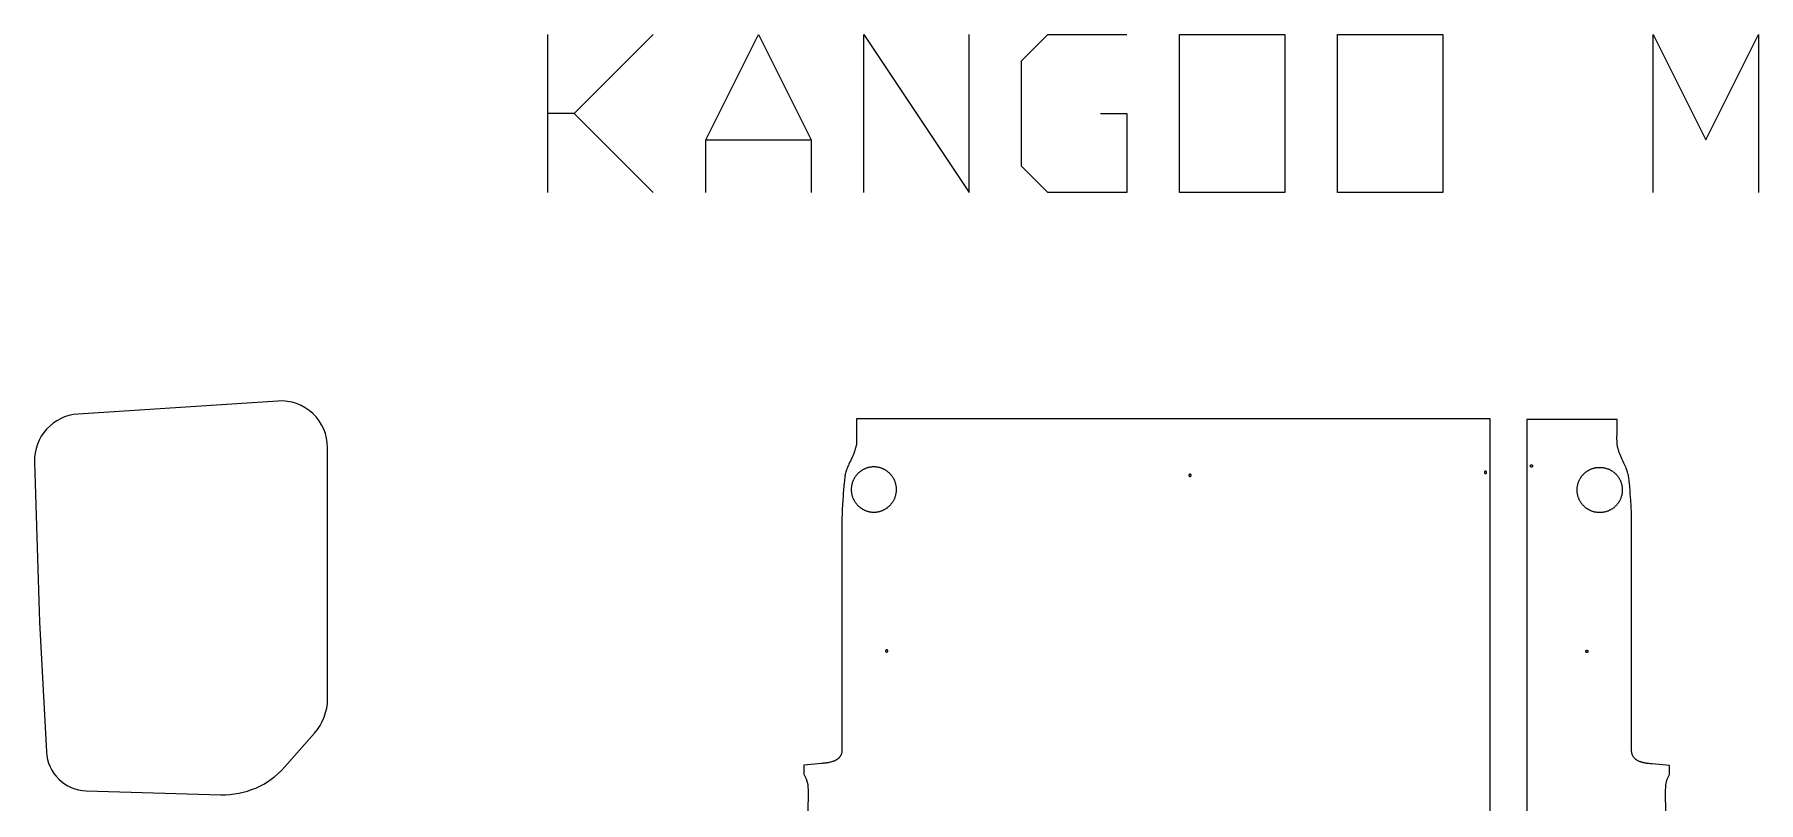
# Model space of a CAD drawing. Extents: x 2891 to 8795, y -6849 to -2770.
# Drawn here: x 2891 to 5942, y -4128 to -2770 of the extents above; entities that cross this region are included whole.
import ezdxf

# ---------------------------------------------------------------- set-up
doc = ezdxf.new("R2010")
doc.units = 0
doc.layers.add('Default_Layer', color=1, linetype='CONTINUOUS')

msp = doc.modelspace()

# ---------------------------------------------------------------- linework, layer by layer
at = {"layer": 'Default_Layer'}
for points in [[(3799.6, -3049.7), (3799.6, -2770.3)], [(3985.9, -2770.3), (3846.2, -2910), (3799.6, -2910)], [(4079, -3049.7), (4079, -2956.6), (4172.2, -2770.3), (4265.3, -2956.6), (4265.3, -3049.7)], [(4358.4, -3049.7), (4358.4, -2770.3), (4544.7, -3049.7), (4544.7, -2770.3)], [(4777.5, -2910), (4824.1, -2910), (4824.1, -3049.7), (4684.4, -3049.7), (4637.8, -3003.1), (4637.8, -2816.9), (4684.4, -2770.3), (4824.1, -2770.3)], [(5755.4, -3049.7), (5755.4, -2770.3), (5848.6, -2956.6), (5941.7, -2770.3), (5941.7, -3049.7)], [(3846.2, -2910), (3985.9, -3049.7)], [(4079, -2956.6), (4265.3, -2956.6)], [(5467, -5389.7), (5466.8, -3450), (4345.6, -3450), (4345.6, -3456), (4345.6, -3462.5), (4345.8, -3476), (4345.8, -3482.2), (4345.8, -3487.5), (4345.8, -3489.7), (4345.7, -3491.6), (4345.7, -3493), (4345.6, -3493.6), (4345.6, -3494), (4345.5, -3494.8), (4345.4, -3495.6), (4345.1, -3497.1), (4344.7, -3498.6), (4344.3, -3500.2), (4343.9, -3501.7), (4343.5, -3503.1), (4342.6, -3505.9), (4342.2, -3507.3), (4341.7, -3508.6), (4341.2, -3509.9), (4340.7, -3511.2), (4339.7, -3513.9), (4338.6, -3516.5), (4337.9, -3518), (4337, -3520), (4334.7, -3524.8), (4333.4, -3527.3), (4332.2, -3529.8), (4331.2, -3532.2), (4330.7, -3533.2), (4330.3, -3534.2), (4329.6, -3536.1), (4328.9, -3538), (4328.2, -3539.9), (4327.5, -3541.8), (4326.9, -3543.8), (4326.3, -3545.7), (4326.1, -3546.7), (4325.8, -3547.7), (4325.6, -3548.7), (4325.4, -3549.6), (4325.3, -3550.2), (4325.2, -3550.9), (4324.9, -3552.6), (4324.7, -3554.7), (4324.4, -3557.1), (4324.1, -3559.8), (4323.9, -3562.7), (4323.3, -3569.1), (4322.7, -3575.6), (4322.2, -3582), (4321.8, -3587.7), (4321.5, -3592.4), (4321.2, -3596.3), (4320.9, -3600.2), (4320.7, -3604.1), (4320.5, -3608.1), (4320.3, -3612), (4320.2, -3615.9), (4320, -3619.9), (4319.9, -3623.8), (4319.9, -3625.5), (4319.9, -3628.6), (4319.8, -3638.8), (4319.8, -3673.2), (4319.8, -3722.3), (4319.8, -3781.9), (4319.9, -3914.3), (4319.9, -3978.3), (4319.9, -4034.8), (4319.9, -4034.8), (4319.9, -4034.8), (4319.9, -4035.8), (4319.9, -4036.7), (4319.8, -4037.6), (4319.7, -4038.4), (4319.6, -4039.3), (4319.5, -4040.1), (4319.3, -4040.9), (4319.1, -4041.6), (4318.9, -4042.4), (4318.6, -4043.1), (4318.3, -4043.8), (4318, -4044.5), (4317.7, -4045.2), (4317.3, -4045.8), (4317, -4046.4), (4316.6, -4047), (4316.1, -4047.6), (4315.7, -4048.2), (4315.2, -4048.8), (4314.7, -4049.3), (4314.2, -4049.8), (4313.7, -4050.3), (4313.2, -4050.8), (4312.6, -4051.2), (4312.1, -4051.7), (4311.5, -4052.1), (4310.9, -4052.5), (4310.2, -4052.9), (4309.6, -4053.3), (4309, -4053.7), (4308.3, -4054), (4307.6, -4054.3), (4307, -4054.7), (4306.3, -4055), (4305.6, -4055.3), (4304.8, -4055.5), (4304.1, -4055.8), (4303.4, -4056.1), (4301.9, -4056.5), (4300.4, -4057), (4298.9, -4057.3), (4297.3, -4057.7), (4295.8, -4058), (4294.2, -4058.2), (4292.7, -4058.4), (4291.1, -4058.6), (4289.6, -4058.8), (4288.1, -4058.9), (4286.6, -4059), (4285.1, -4059.1), (4283.7, -4059.1), (4252.7, -4062.5), (4252.7, -4078), (4256.8, -4086.6), (4259.3, -4096.4), (4259.8, -4110.5), (4253.5, -4479)], [(5783.5, -4479.8), (5777.3, -4111.3), (5777.7, -4097.2), (5780.2, -4087.3), (5784.3, -4078.8), (5784.3, -4063.2), (5753.4, -4059.9), (5751.5, -4059.8), (5749.7, -4059.7), (5747.4, -4059.6), (5745.3, -4059.3), (5744.2, -4059.2), (5743.2, -4059), (5742.2, -4058.9), (5741.1, -4058.7), (5740.1, -4058.5), (5739.1, -4058.3), (5738.1, -4058.1), (5737.1, -4057.9), (5736.1, -4057.6), (5735.1, -4057.3), (5734.2, -4057), (5733.2, -4056.7), (5732.3, -4056.3), (5731.3, -4056), (5730.4, -4055.6), (5729.5, -4055.2), (5728.6, -4054.7), (5727.7, -4054.2), (5727.1, -4053.9), (5726.4, -4053.4), (5725.8, -4053), (5725.1, -4052.6), (5724.5, -4052.1), (5723.9, -4051.6), (5723.4, -4051.1), (5722.8, -4050.6), (5722.2, -4049.9), (5721.6, -4049.3), (5721, -4048.5), (5720.5, -4047.8), (5720, -4047), (5719.5, -4046.2), (5719, -4045.3), (5718.6, -4044.4), (5718.3, -4043.4), (5718, -4042.5), (5717.7, -4041.5), (5717.5, -4040.4), (5717.4, -4039.9), (5717.3, -4039.3), (5717.2, -4038.1), (5717.2, -4037), (5717.1, -4036.3), (5717.2, -4035.6), (5717.1, -4035.6), (5717.1, -3979), (5717.2, -3915.1), (5717.2, -3782.6), (5717.2, -3723.1), (5717.2, -3673.9), (5717.2, -3639.6), (5717.2, -3629.4), (5717.2, -3626.3), (5717.1, -3624.6), (5717, -3620.6), (5716.9, -3616.7), (5716.7, -3612.8), (5716.5, -3608.8), (5716.3, -3604.9), (5716.1, -3601), (5715.8, -3597.1), (5715.6, -3593.1), (5715.2, -3588.5), (5714.8, -3582.8), (5714.3, -3576.4), (5713.7, -3569.8), (5713.2, -3563.5), (5712.9, -3560.6), (5712.6, -3557.9), (5712.4, -3555.4), (5712.1, -3553.3), (5711.9, -3551.7), (5711.8, -3551), (5711.7, -3550.4), (5711.4, -3549.4), (5711.2, -3548.4), (5711, -3547.5), (5710.7, -3546.5), (5710.1, -3544.5), (5709.5, -3542.6), (5708.8, -3540.7), (5708.2, -3538.8), (5707.4, -3536.9), (5706.7, -3535), (5706.3, -3534), (5705.8, -3532.9), (5704.8, -3530.6), (5703.6, -3528.1), (5702.4, -3525.5), (5700.1, -3520.8), (5699.1, -3518.8), (5698.4, -3517.2), (5697.4, -3514.6), (5696.3, -3512), (5695.8, -3510.7), (5695.3, -3509.4), (5694.8, -3508), (5694.4, -3506.7), (5693.5, -3503.9), (5693.1, -3502.4), (5692.7, -3500.9), (5692.3, -3499.4), (5692, -3497.9), (5691.7, -3496.3), (5691.6, -3495.6), (5691.5, -3494.8), (5691.4, -3494.2), (5691.4, -3493.6), (5691.3, -3492.4), (5691.3, -3490.7), (5691.3, -3489.1), (5691.2, -3485.8), (5691.2, -3481.8), (5691.3, -3477.9), (5691.3, -3470.1), (5691.4, -3460.4), (5691.4, -3455.6), (5691.5, -3450.8), (5690.4, -3450.8), (5531.9, -3450.8), (5531.8, -3450.8), (5531.8, -3581.2), (5531.8, -5389)]]:
    msp.add_lwpolyline(points, dxfattribs=at)
for points in [[(4917.2, -3049.7), (4917.2, -2770.3), (5103.5, -2770.3), (5103.5, -3049.7), (4917.2, -3049.7)], [(5196.6, -3049.7), (5196.6, -2770.3), (5382.9, -2770.3), (5382.9, -3049.7), (5196.6, -3049.7)], [(4376.3, -3534.9), (4375.3, -3534.9), (4374.3, -3535), (4373.3, -3535), (4372.2, -3535.1), (4371.2, -3535.2), (4370.2, -3535.4), (4369.3, -3535.5), (4368.3, -3535.7), (4367.3, -3535.9), (4366.3, -3536.2), (4365.4, -3536.4), (4364.4, -3536.7), (4363.5, -3537), (4362.6, -3537.3), (4361.7, -3537.7), (4360.8, -3538.1), (4359.9, -3538.4), (4359, -3538.9), (4358.1, -3539.3), (4357.3, -3539.7), (4356.4, -3540.2), (4355.6, -3540.7), (4354.8, -3541.2), (4354, -3541.7), (4353.2, -3542.3), (4352.4, -3542.9), (4351.6, -3543.4), (4350.9, -3544.1), (4350.2, -3544.7), (4349.4, -3545.3), (4348.7, -3546), (4348, -3546.6), (4347.4, -3547.3), (4346.7, -3548), (4346.1, -3548.7), (4345.5, -3549.5), (4344.9, -3550.2), (4344.3, -3551), (4343.7, -3551.8), (4343.2, -3552.6), (4342.6, -3553.4), (4342.1, -3554.2), (4341.6, -3555), (4341.2, -3555.8), (4340.7, -3556.7), (4340.3, -3557.6), (4339.9, -3558.5), (4339.5, -3559.3), (4339.1, -3560.2), (4338.8, -3561.2), (4338.4, -3562.1), (4338.1, -3563), (4337.8, -3564), (4337.6, -3564.9), (4337.4, -3565.9), (4337.1, -3566.9), (4337, -3567.8), (4336.8, -3568.8), (4336.7, -3569.8), (4336.5, -3570.8), (4336.4, -3571.8), (4336.4, -3572.9), (4336.3, -3573.9), (4336.3, -3574.9), (4336.3, -3575.9), (4336.4, -3577), (4336.4, -3578), (4336.5, -3579), (4336.7, -3580), (4336.8, -3581), (4337, -3582), (4337.1, -3583), (4337.4, -3583.9), (4337.6, -3584.9), (4337.8, -3585.9), (4338.1, -3586.8), (4338.4, -3587.7), (4338.8, -3588.7), (4339.1, -3589.6), (4339.5, -3590.5), (4339.9, -3591.4), (4340.3, -3592.3), (4340.7, -3593.1), (4341.2, -3594), (4341.6, -3594.8), (4342.1, -3595.7), (4342.6, -3596.5), (4343.2, -3597.3), (4343.7, -3598.1), (4344.3, -3598.8), (4344.9, -3599.6), (4345.5, -3600.4), (4346.1, -3601.1), (4346.7, -3601.8), (4347.4, -3602.5), (4348, -3603.2), (4348.7, -3603.9), (4349.4, -3604.5), (4350.2, -3605.2), (4350.9, -3605.8), (4351.6, -3606.4), (4352.4, -3607), (4353.2, -3607.5), (4354, -3608.1), (4354.8, -3608.6), (4355.6, -3609.1), (4356.4, -3609.6), (4357.3, -3610.1), (4358.1, -3610.5), (4359, -3611), (4359.9, -3611.4), (4360.8, -3611.8), (4361.7, -3612.1), (4362.6, -3612.5), (4363.5, -3612.8), (4364.4, -3613.1), (4365.4, -3613.4), (4366.3, -3613.7), (4367.3, -3613.9), (4368.3, -3614.1), (4369.3, -3614.3), (4370.2, -3614.5), (4371.2, -3614.6), (4372.2, -3614.7), (4373.3, -3614.8), (4374.3, -3614.9), (4375.3, -3614.9), (4376.3, -3614.9), (4377.4, -3614.9), (4378.4, -3614.9), (4379.4, -3614.8), (4380.4, -3614.7), (4381.4, -3614.6), (4382.4, -3614.5), (4383.4, -3614.3), (4384.4, -3614.1), (4385.4, -3613.9), (4386.3, -3613.7), (4387.3, -3613.4), (4388.2, -3613.1), (4389.2, -3612.8), (4390.1, -3612.5), (4391, -3612.1), (4391.9, -3611.8), (4392.8, -3611.4), (4393.7, -3611), (4394.5, -3610.5), (4395.4, -3610.1), (4396.2, -3609.6), (4397.1, -3609.1), (4397.9, -3608.6), (4398.7, -3608.1), (4399.5, -3607.5), (4400.3, -3607), (4401, -3606.4), (4401.8, -3605.8), (4402.5, -3605.2), (4403.2, -3604.5), (4403.9, -3603.9), (4404.6, -3603.2), (4405.3, -3602.5), (4405.9, -3601.8), (4406.6, -3601.1), (4407.2, -3600.4), (4407.8, -3599.6), (4408.4, -3598.8), (4409, -3598.1), (4409.5, -3597.3), (4410, -3596.5), (4410.5, -3595.7), (4411, -3594.8), (4411.5, -3594), (4412, -3593.1), (4412.4, -3592.3), (4412.8, -3591.4), (4413.2, -3590.5), (4413.6, -3589.6), (4413.9, -3588.7), (4414.2, -3587.7), (4414.5, -3586.8), (4414.8, -3585.9), (4415.1, -3584.9), (4415.3, -3583.9), (4415.5, -3583), (4415.7, -3582), (4415.9, -3581), (4416, -3580), (4416.1, -3579), (4416.2, -3578), (4416.3, -3577), (4416.3, -3575.9), (4416.3, -3574.9), (4416.3, -3573.9), (4416.3, -3572.9), (4416.2, -3571.8), (4416.1, -3570.8), (4416, -3569.8), (4415.9, -3568.8), (4415.7, -3567.8), (4415.5, -3566.9), (4415.3, -3565.9), (4415.1, -3564.9), (4414.8, -3564), (4414.5, -3563), (4414.2, -3562.1), (4413.9, -3561.2), (4413.6, -3560.2), (4413.2, -3559.3), (4412.8, -3558.5), (4412.4, -3557.6), (4412, -3556.7), (4411.5, -3555.8), (4411, -3555), (4410.5, -3554.2), (4410, -3553.4), (4409.5, -3552.6), (4409, -3551.8), (4408.4, -3551), (4407.8, -3550.2), (4407.2, -3549.5), (4406.6, -3548.7), (4405.9, -3548), (4405.3, -3547.3), (4404.6, -3546.6), (4403.9, -3546), (4403.2, -3545.3), (4402.5, -3544.7), (4401.8, -3544.1), (4401, -3543.4), (4400.3, -3542.9), (4399.5, -3542.3), (4398.7, -3541.7), (4397.9, -3541.2), (4397.1, -3540.7), (4396.2, -3540.2), (4395.4, -3539.7), (4394.5, -3539.3), (4393.7, -3538.9), (4392.8, -3538.4), (4391.9, -3538.1), (4391, -3537.7), (4390.1, -3537.3), (4389.2, -3537), (4388.2, -3536.7), (4387.3, -3536.4), (4386.3, -3536.2), (4385.4, -3535.9), (4384.4, -3535.7), (4383.4, -3535.5), (4382.4, -3535.4), (4381.4, -3535.2), (4380.4, -3535.1), (4379.4, -3535), (4378.4, -3535), (4377.4, -3534.9), (4376.3, -3534.9)], [(5540, -3531.3), (5540.2, -3531.3), (5540.4, -3531.3), (5540.6, -3531.4), (5540.8, -3531.4), (5541, -3531.5), (5541.1, -3531.6), (5541.3, -3531.7), (5541.4, -3531.9), (5541.6, -3532), (5541.7, -3532.2), (5541.8, -3532.3), (5541.9, -3532.5), (5541.9, -3532.7), (5542, -3532.9), (5542, -3533.1), (5542, -3533.3), (5542, -3533.5), (5542, -3533.7), (5541.9, -3533.9), (5541.9, -3534), (5541.8, -3534.2), (5541.7, -3534.4), (5541.6, -3534.5), (5541.4, -3534.7), (5541.3, -3534.8), (5541.1, -3534.9), (5541, -3535), (5540.8, -3535.1), (5540.6, -3535.2), (5540.4, -3535.2), (5540.2, -3535.3), (5540, -3535.3), (5539.8, -3535.3), (5539.6, -3535.2), (5539.4, -3535.2), (5539.2, -3535.1), (5539.1, -3535), (5538.9, -3534.9), (5538.7, -3534.8), (5538.6, -3534.7), (5538.5, -3534.5), (5538.4, -3534.4), (5538.3, -3534.2), (5538.2, -3534), (5538.1, -3533.9), (5538.1, -3533.7), (5538, -3533.5), (5538, -3533.3), (5538, -3533.1), (5538.1, -3532.9), (5538.1, -3532.7), (5538.2, -3532.5), (5538.3, -3532.3), (5538.4, -3532.2), (5538.5, -3532), (5538.6, -3531.9), (5538.7, -3531.7), (5538.9, -3531.6), (5539.1, -3531.5), (5539.2, -3531.4), (5539.4, -3531.4), (5539.6, -3531.3), (5539.8, -3531.3), (5540, -3531.3)], [(5660.7, -3535.7), (5661.7, -3535.7), (5662.8, -3535.7), (5663.8, -3535.8), (5664.8, -3535.9), (5665.8, -3536), (5666.8, -3536.1), (5667.8, -3536.3), (5668.8, -3536.5), (5669.7, -3536.7), (5670.7, -3536.9), (5671.7, -3537.2), (5672.6, -3537.5), (5673.5, -3537.8), (5674.5, -3538.1), (5675.4, -3538.5), (5676.3, -3538.8), (5677.2, -3539.2), (5678, -3539.6), (5678.9, -3540.1), (5679.8, -3540.5), (5680.6, -3541), (5681.4, -3541.5), (5682.3, -3542), (5683.1, -3542.5), (5683.9, -3543.1), (5684.6, -3543.6), (5685.4, -3544.2), (5686.1, -3544.8), (5686.9, -3545.4), (5687.6, -3546.1), (5688.3, -3546.7), (5689, -3547.4), (5689.7, -3548.1), (5690.3, -3548.8), (5691, -3549.5), (5691.6, -3550.2), (5692.2, -3551), (5692.8, -3551.8), (5693.3, -3552.5), (5693.9, -3553.3), (5694.4, -3554.1), (5694.9, -3554.9), (5695.4, -3555.8), (5695.9, -3556.6), (5696.3, -3557.5), (5696.8, -3558.3), (5697.2, -3559.2), (5697.6, -3560.1), (5697.9, -3561), (5698.3, -3561.9), (5698.6, -3562.9), (5698.9, -3563.8), (5699.2, -3564.7), (5699.4, -3565.7), (5699.7, -3566.7), (5699.9, -3567.6), (5700.1, -3568.6), (5700.2, -3569.6), (5700.4, -3570.6), (5700.5, -3571.6), (5700.6, -3572.6), (5700.7, -3573.6), (5700.7, -3574.7), (5700.7, -3575.7), (5700.7, -3576.7), (5700.7, -3577.7), (5700.6, -3578.8), (5700.5, -3579.8), (5700.4, -3580.8), (5700.2, -3581.8), (5700.1, -3582.8), (5699.9, -3583.7), (5699.7, -3584.7), (5699.4, -3585.7), (5699.2, -3586.6), (5698.9, -3587.6), (5698.6, -3588.5), (5698.3, -3589.4), (5697.9, -3590.4), (5697.6, -3591.3), (5697.2, -3592.2), (5696.8, -3593), (5696.3, -3593.9), (5695.9, -3594.8), (5695.4, -3595.6), (5694.9, -3596.4), (5694.4, -3597.2), (5693.9, -3598.1), (5693.3, -3598.8), (5692.8, -3599.6), (5692.2, -3600.4), (5691.6, -3601.1), (5691, -3601.9), (5690.3, -3602.6), (5689.7, -3603.3), (5689, -3604), (5688.3, -3604.6), (5687.6, -3605.3), (5686.9, -3605.9), (5686.1, -3606.6), (5685.4, -3607.2), (5684.6, -3607.7), (5683.9, -3608.3), (5683.1, -3608.9), (5682.3, -3609.4), (5681.4, -3609.9), (5680.6, -3610.4), (5679.8, -3610.9), (5678.9, -3611.3), (5678, -3611.7), (5677.2, -3612.2), (5676.3, -3612.5), (5675.4, -3612.9), (5674.5, -3613.3), (5673.5, -3613.6), (5672.6, -3613.9), (5671.7, -3614.2), (5670.7, -3614.4), (5669.7, -3614.7), (5668.8, -3614.9), (5667.8, -3615.1), (5666.8, -3615.2), (5665.8, -3615.4), (5664.8, -3615.5), (5663.8, -3615.6), (5662.8, -3615.6), (5661.7, -3615.7), (5660.7, -3615.7), (5659.7, -3615.7), (5658.6, -3615.6), (5657.6, -3615.6), (5656.6, -3615.5), (5655.6, -3615.4), (5654.6, -3615.2), (5653.6, -3615.1), (5652.6, -3614.9), (5651.7, -3614.7), (5650.7, -3614.4), (5649.8, -3614.2), (5648.8, -3613.9), (5647.9, -3613.6), (5647, -3613.3), (5646, -3612.9), (5645.1, -3612.5), (5644.2, -3612.2), (5643.4, -3611.7), (5642.5, -3611.3), (5641.6, -3610.9), (5640.8, -3610.4), (5640, -3609.9), (5639.1, -3609.4), (5638.3, -3608.9), (5637.5, -3608.3), (5636.8, -3607.7), (5636, -3607.2), (5635.3, -3606.6), (5634.5, -3605.9), (5633.8, -3605.3), (5633.1, -3604.6), (5632.4, -3604), (5631.8, -3603.3), (5631.1, -3602.6), (5630.5, -3601.9), (5629.8, -3601.1), (5629.2, -3600.4), (5628.7, -3599.6), (5628.1, -3598.8), (5627.5, -3598.1), (5627, -3597.2), (5626.5, -3596.4), (5626, -3595.6), (5625.5, -3594.8), (5625.1, -3593.9), (5624.6, -3593), (5624.2, -3592.2), (5623.8, -3591.3), (5623.5, -3590.4), (5623.1, -3589.4), (5622.8, -3588.5), (5622.5, -3587.6), (5622.2, -3586.6), (5622, -3585.7), (5621.7, -3584.7), (5621.5, -3583.7), (5621.3, -3582.8), (5621.2, -3581.8), (5621, -3580.8), (5620.9, -3579.8), (5620.8, -3578.8), (5620.8, -3577.7), (5620.7, -3576.7), (5620.7, -3575.7), (5620.7, -3574.7), (5620.8, -3573.6), (5620.8, -3572.6), (5620.9, -3571.6), (5621, -3570.6), (5621.2, -3569.6), (5621.3, -3568.6), (5621.5, -3567.6), (5621.7, -3566.7), (5622, -3565.7), (5622.2, -3564.7), (5622.5, -3563.8), (5622.8, -3562.9), (5623.1, -3561.9), (5623.5, -3561), (5623.8, -3560.1), (5624.2, -3559.2), (5624.6, -3558.3), (5625.1, -3557.5), (5625.5, -3556.6), (5626, -3555.8), (5626.5, -3554.9), (5627, -3554.1), (5627.5, -3553.3), (5628.1, -3552.5), (5628.7, -3551.8), (5629.2, -3551), (5629.8, -3550.2), (5630.5, -3549.5), (5631.1, -3548.8), (5631.8, -3548.1), (5632.4, -3547.4), (5633.1, -3546.7), (5633.8, -3546.1), (5634.5, -3545.4), (5635.3, -3544.8), (5636, -3544.2), (5636.8, -3543.6), (5637.5, -3543.1), (5638.3, -3542.5), (5639.1, -3542), (5640, -3541.5), (5640.8, -3541), (5641.6, -3540.5), (5642.5, -3540.1), (5643.4, -3539.6), (5644.2, -3539.2), (5645.1, -3538.8), (5646, -3538.5), (5647, -3538.1), (5647.9, -3537.8), (5648.8, -3537.5), (5649.8, -3537.2), (5650.7, -3536.9), (5651.7, -3536.7), (5652.6, -3536.5), (5653.6, -3536.3), (5654.6, -3536.1), (5655.6, -3536), (5656.6, -3535.9), (5657.6, -3535.8), (5658.6, -3535.7), (5659.7, -3535.7), (5660.7, -3535.7)], [(4935.7, -3547.8), (4935.5, -3547.8), (4935.3, -3547.8), (4935.1, -3547.8), (4934.9, -3547.9), (4934.8, -3548), (4934.6, -3548.1), (4934.5, -3548.2), (4934.3, -3548.3), (4934.2, -3548.5), (4934.1, -3548.6), (4934, -3548.8), (4933.9, -3549), (4933.8, -3549.2), (4933.8, -3549.4), (4933.7, -3549.5), (4933.7, -3549.8), (4933.7, -3550), (4933.8, -3550.2), (4933.8, -3550.3), (4933.9, -3550.5), (4934, -3550.7), (4934.1, -3550.9), (4934.2, -3551), (4934.3, -3551.2), (4934.5, -3551.3), (4934.6, -3551.4), (4934.8, -3551.5), (4934.9, -3551.6), (4935.1, -3551.7), (4935.3, -3551.7), (4935.5, -3551.7), (4935.7, -3551.8), (4935.9, -3551.7), (4936.1, -3551.7), (4936.3, -3551.7), (4936.5, -3551.6), (4936.7, -3551.5), (4936.8, -3551.4), (4937, -3551.3), (4937.1, -3551.2), (4937.3, -3551), (4937.4, -3550.9), (4937.5, -3550.7), (4937.6, -3550.5), (4937.6, -3550.3), (4937.7, -3550.2), (4937.7, -3550), (4937.7, -3549.8), (4937.7, -3549.5), (4937.7, -3549.4), (4937.6, -3549.2), (4937.6, -3549), (4937.5, -3548.8), (4937.4, -3548.6), (4937.3, -3548.5), (4937.1, -3548.3), (4937, -3548.2), (4936.8, -3548.1), (4936.7, -3548), (4936.5, -3547.9), (4936.3, -3547.8), (4936.1, -3547.8), (4935.9, -3547.8), (4935.7, -3547.8)], [(5458.6, -3542.6), (5458.4, -3542.6), (5458.2, -3542.6), (5458, -3542.7), (5457.8, -3542.7), (5457.6, -3542.8), (5457.5, -3542.9), (5457.3, -3543), (5457.2, -3543.2), (5457, -3543.3), (5456.9, -3543.5), (5456.8, -3543.6), (5456.7, -3543.8), (5456.7, -3544), (5456.6, -3544.2), (5456.6, -3544.4), (5456.6, -3544.6), (5456.6, -3544.8), (5456.6, -3545), (5456.7, -3545.2), (5456.7, -3545.4), (5456.8, -3545.5), (5456.9, -3545.7), (5457, -3545.8), (5457.2, -3546), (5457.3, -3546.1), (5457.5, -3546.2), (5457.6, -3546.3), (5457.8, -3546.4), (5458, -3546.5), (5458.2, -3546.5), (5458.4, -3546.6), (5458.6, -3546.6), (5458.8, -3546.6), (5459, -3546.5), (5459.2, -3546.5), (5459.4, -3546.4), (5459.5, -3546.3), (5459.7, -3546.2), (5459.9, -3546.1), (5460, -3546), (5460.1, -3545.8), (5460.2, -3545.7), (5460.3, -3545.5), (5460.4, -3545.4), (5460.5, -3545.2), (5460.5, -3545), (5460.6, -3544.8), (5460.6, -3544.6), (5460.6, -3544.4), (5460.5, -3544.2), (5460.5, -3544), (5460.4, -3543.8), (5460.3, -3543.6), (5460.2, -3543.5), (5460.1, -3543.3), (5460, -3543.2), (5459.9, -3543), (5459.7, -3542.9), (5459.5, -3542.8), (5459.4, -3542.7), (5459.2, -3542.7), (5459, -3542.6), (5458.8, -3542.6), (5458.6, -3542.6)], [(4399.1, -3858.3), (4398.9, -3858.3), (4398.7, -3858.4), (4398.5, -3858.4), (4398.3, -3858.5), (4398.1, -3858.6), (4398, -3858.7), (4397.8, -3858.8), (4397.7, -3858.9), (4397.5, -3859.1), (4397.4, -3859.2), (4397.3, -3859.4), (4397.2, -3859.5), (4397.2, -3859.7), (4397.1, -3859.9), (4397.1, -3860.1), (4397.1, -3860.3), (4397.1, -3860.5), (4397.1, -3860.7), (4397.2, -3860.9), (4397.2, -3861.1), (4397.3, -3861.3), (4397.4, -3861.4), (4397.5, -3861.6), (4397.7, -3861.7), (4397.8, -3861.9), (4398, -3862), (4398.1, -3862.1), (4398.3, -3862.2), (4398.5, -3862.2), (4398.7, -3862.3), (4398.9, -3862.3), (4399.1, -3862.3), (4399.3, -3862.3), (4399.5, -3862.3), (4399.7, -3862.2), (4399.9, -3862.2), (4400, -3862.1), (4400.2, -3862), (4400.4, -3861.9), (4400.5, -3861.7), (4400.6, -3861.6), (4400.8, -3861.4), (4400.9, -3861.3), (4400.9, -3861.1), (4401, -3860.9), (4401.1, -3860.7), (4401.1, -3860.5), (4401.1, -3860.3), (4401.1, -3860.1), (4401.1, -3859.9), (4401, -3859.7), (4400.9, -3859.5), (4400.9, -3859.4), (4400.8, -3859.2), (4400.6, -3859.1), (4400.5, -3858.9), (4400.4, -3858.8), (4400.2, -3858.7), (4400, -3858.6), (4399.9, -3858.5), (4399.7, -3858.4), (4399.5, -3858.4), (4399.3, -3858.3), (4399.1, -3858.3)], [(5637.9, -3859.1), (5638.1, -3859.1), (5638.3, -3859.1), (5638.5, -3859.2), (5638.7, -3859.3), (5638.9, -3859.3), (5639.1, -3859.4), (5639.2, -3859.6), (5639.4, -3859.7), (5639.5, -3859.8), (5639.6, -3860), (5639.7, -3860.1), (5639.8, -3860.3), (5639.9, -3860.5), (5639.9, -3860.7), (5639.9, -3860.9), (5639.9, -3861.1), (5639.9, -3861.3), (5639.9, -3861.5), (5639.9, -3861.7), (5639.8, -3861.9), (5639.7, -3862.1), (5639.6, -3862.2), (5639.5, -3862.4), (5639.4, -3862.5), (5639.2, -3862.6), (5639.1, -3862.8), (5638.9, -3862.9), (5638.7, -3862.9), (5638.5, -3863), (5638.3, -3863.1), (5638.1, -3863.1), (5637.9, -3863.1), (5637.7, -3863.1), (5637.5, -3863.1), (5637.4, -3863), (5637.2, -3862.9), (5637, -3862.9), (5636.8, -3862.8), (5636.7, -3862.6), (5636.5, -3862.5), (5636.4, -3862.4), (5636.3, -3862.2), (5636.2, -3862.1), (5636.1, -3861.9), (5636, -3861.7), (5636, -3861.5), (5636, -3861.3), (5635.9, -3861.1), (5636, -3860.9), (5636, -3860.7), (5636, -3860.5), (5636.1, -3860.3), (5636.2, -3860.1), (5636.3, -3860), (5636.4, -3859.8), (5636.5, -3859.7), (5636.7, -3859.6), (5636.8, -3859.4), (5637, -3859.3), (5637.2, -3859.3), (5637.4, -3859.2), (5637.5, -3859.1), (5637.7, -3859.1), (5637.9, -3859.1)]]:
    msp.add_lwpolyline(points, close=True, dxfattribs=at)
msp.add_lwpolyline([(3386.5, -4005.9, 0.182864), (3409.7, -3944.6), (3409.7, -3500.7, 0.207394), (3383.6, -3440.5, 0.207394), (3321.8, -3418.4), (2968.2, -3441.4, 0.404036), (2891.1, -3526.3), (2899.7, -3809.6), (2912.1, -4038.6, 0.389968), (2982.8, -4107.6), (3220.8, -4114.6, 0.222784), (3333.7, -4065.7), (3386.5, -4005.9)], format="xyb", close=True, dxfattribs=at)

doc.saveas('drawing.dxf')
